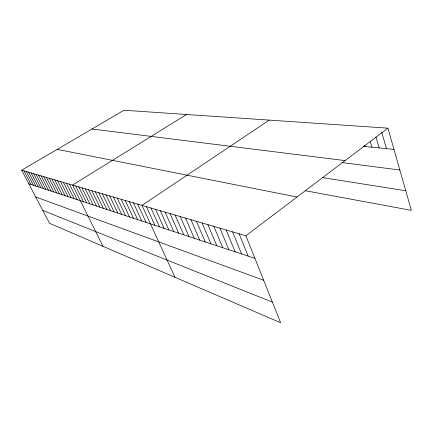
<?xml version="1.0" encoding="UTF-8"?>
<svg xmlns="http://www.w3.org/2000/svg" width="433" height="433" viewBox="0 0 433 433"><rect width="100%" height="100%" fill="white"/><g stroke="black" fill="none" stroke-linecap="round" stroke-linejoin="round"><path stroke-width="0.65" d="M387.914 128.163L124.011 110.247L21.65 170.185L245.895 235.763L387.914 128.163L411.35 210.351L305.287 190.72M269.229 120.109L141.997 205.383L174.964 277.277M186.531 114.491L72.587 185.08L103.011 246.307M363.725 146.376L393.96 149.369M91.969 129.012L345.112 160.594M341.935 162.57L399.848 170.017M322.304 177.573L405.759 190.747M57.21 149.363L297.011 197.037M28.74 183.7L254.896 258.322M35.706 196.983L263.637 280.216M42.764 210.438L272.379 302.115M23.956 170.862L31.079 184.474M21.65 170.185L49.497 223.271L280.616 322.753L245.895 235.763M26.299 171.549L33.46 185.259M31.1 172.951L38.326 186.867M28.681 172.242L35.874 186.055M36.053 174.396L43.349 188.523M33.552 173.671L40.816 187.684M38.586 175.138L45.92 189.373M43.787 176.659L51.191 191.11M41.162 175.895L48.534 190.233M46.45 177.438L53.892 192.003M51.911 179.035L59.429 193.827M49.156 178.234L56.636 192.907M54.715 179.857L62.271 194.763M57.567 180.691L65.156 195.716M63.413 182.401L71.082 197.67M60.463 181.541L68.095 196.685M66.417 183.278L74.119 198.677M69.475 184.171L77.215 199.694M75.661 185.979L83.477 201.762M81.972 187.83L89.864 203.867M78.79 186.899L86.638 202.806M85.214 188.777L93.138 204.95M88.516 189.741L96.478 206.054M91.877 190.726L99.877 207.174M95.303 191.727L103.341 208.316M98.789 192.745L106.87 209.48M102.345 193.784L110.458 210.665M105.971 194.845L114.123 211.872M109.663 195.927L117.852 213.106M113.43 197.026L121.651 214.357M117.267 198.152L125.532 215.639M121.186 199.294L129.483 216.944M125.18 200.463L133.516 218.27M129.256 201.654L137.624 219.628M133.413 202.871L141.824 221.014M137.662 204.116L146.105 222.427M146.424 206.676L154.933 225.339M150.944 207.997L159.49 226.843M155.561 209.35L164.145 228.38M160.28 210.73L168.897 229.945M165.108 212.138L173.757 231.552M170.039 213.583L178.721 233.187M175.084 215.055L183.798 234.865M180.242 216.565L188.983 236.575M185.519 218.108L194.293 238.329M190.921 219.688L199.727 240.12M196.452 221.306L205.28 241.955M202.114 222.963L210.968 243.828M207.91 224.657L216.798 245.749M213.853 226.394L222.762 247.719M219.942 228.175L228.873 249.738M226.188 230.004L235.141 251.806M232.586 231.877L241.56 253.922M239.157 233.793L248.141 256.098M364.586 145.228L364.97 146.5M370.258 141.418L371.979 147.193M375.904 136.882L379.146 147.902M381.684 132.103L386.469 148.627"/></g></svg>
